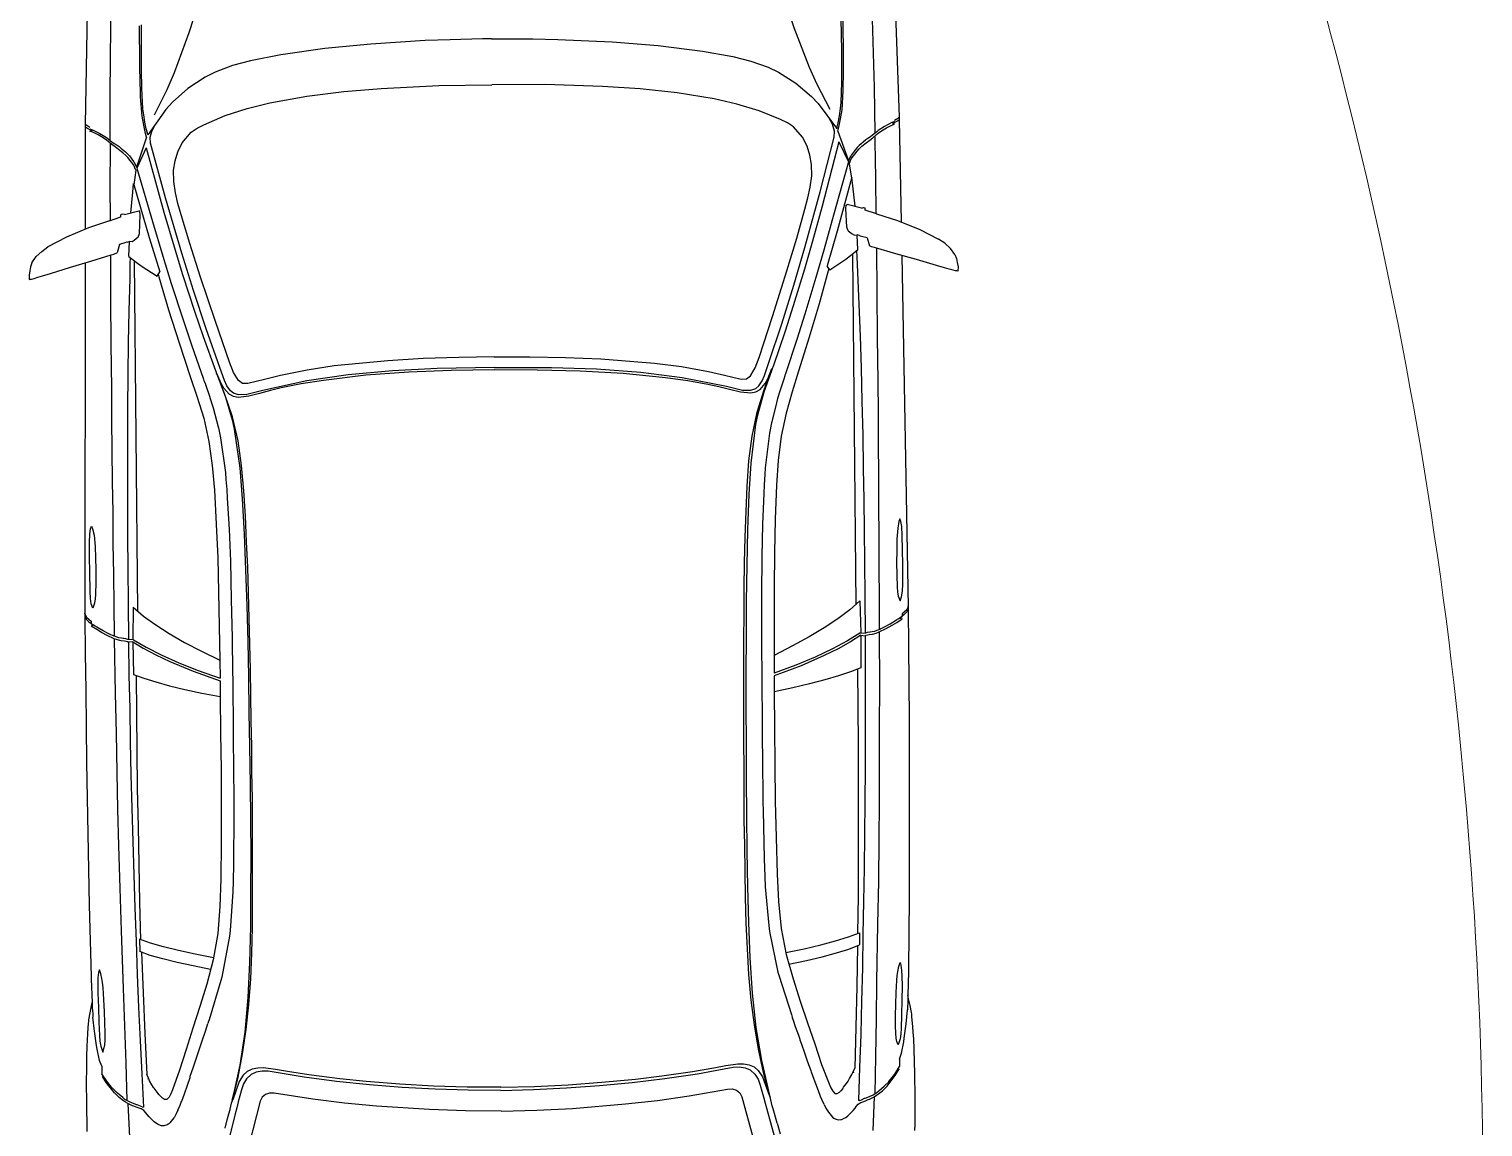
# Model space of a CAD drawing. Header units: inches. Extents: x 13 to 261, y -112 to -47.
# Drawn here: x 32.113 to 35.351, y -87.942 to -85.498 of the extents above; entities that cross this region are included whole.
import ezdxf

# ---------------------------------------------------------------- set-up
doc = ezdxf.new("R2010")
doc.units = ezdxf.units.IN
doc.header["$MEASUREMENT"] = 0
doc.layers.add('BANQUETA', color=2, linetype='Continuous', lineweight=18)

msp = doc.modelspace()

# ---------------------------------------------------------------- linework, layer by layer
at = {"linetype": 'Continuous'}
for p, q in [((34.0418, -85.443), (34.0506, -85.694)), ((32.2419, -85.4591), (32.2376, -85.7102)), ((32.4195, -85.633), (32.3915, -85.6893)), ((33.8674, -85.6201), (33.8964, -85.6758)), ((32.2376, -85.7102), (32.2377, -85.7157)), ((32.2392, -85.7112), (32.2376, -85.7102)), ((32.2482, -85.7166), (32.2392, -85.7112)), ((34.0401, -85.7006), (34.0491, -85.695)), ((34.0491, -85.695), (34.0506, -85.694)), ((34.0506, -85.694), (34.0506, -85.6995)), ((34.0506, -85.6975), (34.0506, -85.698)), ((34.0506, -85.6995), (34.0547, -85.9269)), ((32.2377, -85.7137), (32.2377, -85.7142)), ((32.2377, -85.7157), (32.2377, -85.9432)), ((32.3744, -85.7385), (32.352, -85.8052)), ((32.3763, -85.7309), (32.3774, -85.7334)), ((32.3778, -85.7324), (32.3774, -85.7334)), ((33.9108, -85.7187), (33.9113, -85.7197)), ((33.9123, -85.7172), (33.9113, -85.7197)), ((33.9143, -85.7247), (33.9379, -85.791)), ((33.9395, -85.7975), (33.9443, -85.8299)), ((32.3506, -85.8117), (32.3463, -85.8442)), ((32.3254, -85.9109), (32.3569, -85.9021)), ((33.9664, -85.8962), (33.9348, -85.888)), ((33.9749, -85.8966), (33.9744, -85.8957)), ((33.9749, -85.9011), (33.9749, -85.8966)), ((34, -85.9094), (33.9749, -85.9011)), ((32.2921, -85.9247), (32.317, -85.916)), ((32.3169, -85.9115), (32.3174, -85.9105)), ((32.317, -85.916), (32.3169, -85.9115)), ((32.331, -85.9719), (32.336, -85.9703)), ((32.3348, -86.0038), (32.336, -85.9703)), ((32.3554, -85.9611), (32.3583, -85.9526)), ((33.9373, -85.947), (33.9343, -85.9385)), ((33.9619, -85.9573), (33.9569, -85.9558)), ((33.9587, -85.9893), (33.9569, -85.9558)), ((33.979, -85.9626), (33.9841, -85.9806)), ((32.3047, -85.9976), (32.3092, -85.9956)), ((32.314, -85.9775), (32.3092, -85.9956)), ((33.9468, -85.9989), (33.9538, -86.7794)), ((33.9886, -85.9825), (33.9841, -85.9806)), ((34.0563, -86.0019), (34.0708, -86.7843)), ((32.2374, -86.0182), (32.2369, -86.8007)), ((32.3469, -86.0132), (32.3538, -86.7937)), ((32.5291, -86.2616), (32.5296, -86.2631)), ((33.769, -86.2505), (33.7685, -86.252)), ((32.5022, -86.2798), (32.5028, -86.2813)), ((33.7962, -86.2683), (33.7957, -86.2698)), ((32.2369, -86.8007), (32.2369, -86.8032)), ((32.2369, -86.8032), (32.2369, -86.8037)), ((34.052, -86.809), (34.0571, -86.8109)), ((34.057, -86.7994), (34.057, -86.8054)), ((34.0708, -86.7843), (34.0708, -86.7868)), ((34.0708, -86.7868), (34.0709, -86.7873)), ((32.251, -86.8156), (32.2511, -86.8216)), ((32.2561, -86.8251), (32.2511, -86.8271)), ((32.3439, -86.8618), (32.334, -86.8629)), ((32.3439, -86.8618), (32.3451, -86.9343)), ((33.9649, -86.8473), (33.965, -86.9198)), ((33.9649, -86.8473), (33.9749, -86.8482)), ((32.5373, -86.903), (32.5382, -86.9425)), ((33.7723, -86.892), (33.7721, -86.9315)), ((33.7722, -86.9375), (33.7725, -86.973)), ((32.5382, -86.9485), (32.5385, -86.984)), ((32.2511, -87.6071), (32.2512, -87.6131)), ((32.2512, -87.6131), (32.2512, -87.6136)), ((32.2512, -87.6131), (32.2531, -87.6651)), ((34.0711, -87.5969), (34.0701, -87.6489)), ((34.071, -87.5909), (34.0711, -87.5969)), ((34.0711, -87.5969), (34.0711, -87.5974)), ((32.5115, -87.7093), (32.5111, -87.7113)), ((33.8125, -87.6977), (33.813, -87.6997)), ((32.2744, -87.8069), (32.275, -87.8234)), ((34.0514, -87.791), (34.051, -87.8075)), ((32.3781, -87.8325), (32.3772, -87.8355)), ((32.5802, -87.8407), (32.5661, -87.8818)), ((33.7462, -87.8303), (33.761, -87.8711)), ((33.9481, -87.8185), (33.9491, -87.8215)), ((32.402, -87.8698), (32.4065, -87.8748)), ((33.761, -87.8711), (33.762, -87.8716)), ((33.762, -87.8716), (33.7626, -87.8736)), ((33.7636, -87.8781), (33.7626, -87.8736)), ((33.7672, -87.8916), (33.7636, -87.8781)), ((33.9249, -87.8562), (33.9205, -87.8612)), ((32.3642, -87.8971), (32.3672, -87.8976)), ((32.5603, -87.9024), (32.5636, -87.8889)), ((32.5603, -87.9034), (32.5603, -87.9024)), ((32.5636, -87.8889), (32.5646, -87.8843)), ((32.5651, -87.8823), (32.5646, -87.8843)), ((32.5661, -87.8818), (32.5651, -87.8823)), ((33.7672, -87.8926), (33.7672, -87.8916)), ((33.9478, -87.9055), (33.9523, -87.8999)), ((33.9631, -87.8828), (33.9602, -87.8834)), ((32.3799, -87.9195), (32.3754, -87.914)), ((33.7786, -87.9335), (33.7853, -87.9574))]:
    msp.add_line(p, q, dxfattribs=at)
for points in [[(32.7884, -84.2951), (32.7806, -84.3063), (32.7733, -84.3253), (32.7655, -84.3494), (32.7461, -84.4191), (32.7297, -84.4852), (32.7128, -84.5519), (32.6954, -84.619), (32.678, -84.6867), (32.6606, -84.7544), (32.6432, -84.824), (32.6259, -84.8942), (32.6085, -84.9638), (32.5916, -85.034), (32.5747, -85.1046), (32.5588, -85.1718), (32.5424, -85.2389), (32.526, -85.3061), (32.5086, -85.3732), (32.4897, -85.4399), (32.4688, -85.5061), (32.4361, -85.5954), (32.4195, -85.633)], [(33.4746, -84.289), (33.4826, -84.3), (33.4902, -84.3189), (33.4985, -84.3428), (33.5191, -84.4122), (33.5367, -84.478), (33.5548, -84.5444), (33.5734, -84.6112), (33.592, -84.6785), (33.6106, -84.7459), (33.6292, -84.8152), (33.6478, -84.885), (33.6664, -84.9544), (33.6846, -85.0242), (33.7027, -85.0945), (33.7198, -85.1614), (33.7374, -85.2282), (33.755, -85.2951), (33.7736, -85.3619), (33.7937, -85.4282), (33.8158, -85.4941), (33.8501, -85.5828), (33.8674, -85.6201)], [(33.9019, -84.4457), (33.907, -84.4597), (33.9117, -84.4747), (33.9184, -84.5031), (33.9184, -84.5031), (33.9189, -84.5056), (33.9205, -84.5136), (33.9237, -84.53), (33.931, -84.5715), (33.9374, -84.6149), (33.9482, -84.6993), (33.9575, -84.7908), (33.9631, -84.8597), (33.9682, -84.9292), (33.9735, -85.0151), (33.9778, -85.1016), (33.9815, -85.1881), (33.9842, -85.2605), (33.9863, -85.3325), (33.9885, -85.4045), (33.9906, -85.476), (33.9923, -85.5515), (33.9945, -85.627), (33.9964, -85.7294)], [(32.364, -84.4595), (32.3591, -84.4735), (32.3547, -84.4886), (32.3485, -84.5171), (32.3485, -84.5171), (32.348, -84.5196), (32.3466, -84.5277), (32.3437, -84.5442), (32.3371, -84.5857), (32.3315, -84.6293), (32.3222, -84.7139), (32.3146, -84.8055), (32.3102, -84.8745), (32.3063, -84.944), (32.3026, -85.0301), (32.2998, -85.1166), (32.2976, -85.2031), (32.2963, -85.2756), (32.2954, -85.3476), (32.2945, -85.4197), (32.2937, -85.4912), (32.2934, -85.5667), (32.2925, -85.6422), (32.2925, -85.7447)], [(33.9123, -85.7172), (33.9123, -85.7157), (33.9147, -85.7062), (33.9175, -85.6912), (33.9199, -85.6746), (33.9213, -85.6611), (33.9229, -85.6156), (33.923, -85.5736), (33.9229, -85.5616), (33.9227, -85.5456), (33.9216, -85.4746)], [(33.9143, -85.7247), (33.9163, -85.7162), (33.9201, -85.6976), (33.9234, -85.6776), (33.926, -85.6346), (33.9266, -85.5896), (33.9265, -85.5781), (33.9264, -85.5601), (33.9256, -85.4766)], [(32.3744, -85.7385), (32.3723, -85.73), (32.3682, -85.7115), (32.3645, -85.6915), (32.3611, -85.6486), (32.3597, -85.6036), (32.3596, -85.5921), (32.3594, -85.5741), (32.3587, -85.4906)], [(32.3763, -85.7309), (32.3763, -85.7294), (32.3737, -85.72), (32.3706, -85.705), (32.368, -85.6885), (32.3663, -85.675), (32.3639, -85.6295), (32.363, -85.5876), (32.3629, -85.5756), (32.3628, -85.5596), (32.3627, -85.4886)], [(33.1425, -85.5196), (33.1225, -85.5198), (33.0505, -85.5214), (32.995, -85.5234), (32.8736, -85.531), (32.7716, -85.5409), (32.6733, -85.5553), (32.6059, -85.5684), (32.566, -85.5792), (32.5271, -85.5936), (32.5047, -85.6048), (32.4664, -85.6301), (32.4322, -85.6604), (32.4173, -85.6766), (32.3778, -85.7324)], [(33.1425, -85.5196), (33.1625, -85.5194), (33.2345, -85.5198), (33.29, -85.5208), (33.4115, -85.5262), (33.5136, -85.5343), (33.6122, -85.5469), (33.6798, -85.5588), (33.7199, -85.5689), (33.7591, -85.5826), (33.7817, -85.5934), (33.8204, -85.618), (33.8551, -85.6477), (33.8703, -85.6636), (33.9108, -85.7187)], [(33.1488, -86.2275), (33.0698, -86.2288), (32.9903, -86.2315), (32.9114, -86.2362), (32.7925, -86.2477), (32.7321, -86.2568), (32.6727, -86.2688), (32.6727, -86.2688), (32.6367, -86.2776), (32.5998, -86.287), (32.5883, -86.2866), (32.5788, -86.2802), (32.5681, -86.2622), (32.5589, -86.2393), (32.5276, -86.1491), (32.4937, -86.0479), (32.4705, -85.9751), (32.4514, -85.9113), (32.4442, -85.8863), (32.4385, -85.8624), (32.4348, -85.8374), (32.4346, -85.8119), (32.4379, -85.7914), (32.4437, -85.7708), (32.4535, -85.7507), (32.4733, -85.7276), (32.4867, -85.7185), (32.5017, -85.7108), (32.5495, -85.6904), (32.5983, -85.6745), (32.6487, -85.662), (32.7311, -85.6473), (32.8135, -85.637), (32.8969, -85.6298), (33.0249, -85.6236), (33.1434, -85.6221)], [(33.1488, -86.2275), (33.2278, -86.2273), (33.3073, -86.2286), (33.3864, -86.2319), (33.5054, -86.2414), (33.566, -86.2493), (33.6256, -86.2603), (33.6256, -86.2603), (33.6617, -86.2685), (33.6988, -86.2771), (33.7103, -86.2765), (33.7197, -86.2699), (33.73, -86.2519), (33.7388, -86.2288), (33.7685, -86.138), (33.8006, -86.0362), (33.8225, -85.963), (33.8404, -85.8988), (33.8472, -85.8738), (33.8525, -85.8497), (33.8557, -85.8247), (33.8555, -85.7992), (33.8518, -85.7787), (33.8456, -85.7583), (33.8355, -85.7384), (33.8153, -85.7156), (33.8017, -85.7067), (33.7866, -85.6993), (33.7384, -85.6798), (33.6893, -85.6647), (33.6387, -85.6531), (33.5561, -85.6399), (33.4735, -85.6311), (33.3899, -85.6254), (33.2619, -85.6215), (33.1434, -85.6221)], [(32.383, -85.7519), (32.3824, -85.7384), (32.3868, -85.7233), (32.3939, -85.7098)], [(33.906, -85.7383), (33.9063, -85.7248), (33.9017, -85.7098), (33.8943, -85.6963)], [(33.94, -85.796), (33.9439, -85.7864), (33.9572, -85.7693), (33.9617, -85.7643), (33.9676, -85.7587), (33.9771, -85.7511), (33.985, -85.745), (33.992, -85.7395), (33.9999, -85.7324), (34.0039, -85.7294), (34.0113, -85.7243), (34.0223, -85.7177), (34.0312, -85.7131), (34.0382, -85.7101), (34.0402, -85.7091)], [(34.0402, -85.7036), (34.0367, -85.7051), (34.0342, -85.7061), (34.0182, -85.7143), (34.0038, -85.7239), (34.0009, -85.7264)], [(34.0372, -85.7076), (34.0357, -85.7081), (34.0382, -85.7086)], [(34.0367, -85.7081), (34.0367, -85.7076), (34.0471, -85.702), (34.0506, -85.6995)], [(34.0402, -85.7091), (34.0382, -85.7086), (34.0367, -85.7081)], [(32.2518, -85.7241), (32.2518, -85.7236), (32.2412, -85.7181), (32.2377, -85.7157)], [(32.2482, -85.7196), (32.2517, -85.7211), (32.2542, -85.722), (32.2703, -85.7299), (32.2849, -85.7393), (32.2879, -85.7417)], [(32.2483, -85.7251), (32.2503, -85.7246), (32.2518, -85.7241)], [(32.35, -85.8102), (32.346, -85.8007), (32.3323, -85.7838), (32.3278, -85.7789), (32.3217, -85.7734), (32.3121, -85.766), (32.3041, -85.7601), (32.297, -85.7546), (32.289, -85.7477), (32.285, -85.7448), (32.2774, -85.7398), (32.2664, -85.7334), (32.2573, -85.729), (32.2503, -85.7261), (32.2483, -85.7251)], [(32.2513, -85.7236), (32.2528, -85.724), (32.2503, -85.7246)], [(32.2879, -85.7417), (32.294, -85.7462), (32.3025, -85.7526), (32.3086, -85.7565), (32.3131, -85.7595)], [(33.149, -86.251), (33.2765, -86.2514), (33.3761, -86.2545), (33.4751, -86.2616), (33.5672, -86.2733), (33.6659, -86.2929), (33.7015, -86.3016), (33.72, -86.3019), (33.731, -86.2978), (33.7379, -86.2923), (33.7453, -86.2812), (33.7507, -86.2692), (33.7604, -86.2401), (33.7892, -86.1538), (33.8159, -86.0681), (33.8407, -85.9839), (33.8745, -85.86), (33.906, -85.7383)], [(34.0009, -85.7264), (33.9949, -85.731), (33.9865, -85.7375), (33.9805, -85.7416), (33.976, -85.7446)], [(33.9959, -85.736), (33.996, -85.738), (33.9961, -85.749), (33.9978, -85.8289), (33.9985, -85.9089)], [(32.293, -85.7512), (32.293, -85.7532), (32.2931, -85.7642), (32.2928, -85.8442), (32.2936, -85.9242)], [(32.3131, -85.7595), (32.3186, -85.764), (32.3196, -85.7649)], [(32.3196, -85.7649), (32.3237, -85.7679), (32.3277, -85.7714), (32.3322, -85.7758), (32.3363, -85.7803), (32.3454, -85.7922), (32.3459, -85.7932), (32.3489, -85.7982), (32.352, -85.8052)], [(32.3731, -85.7625), (32.3525, -85.8072), (32.3876, -85.9258), (32.4108, -86.0031), (32.4293, -86.064), (32.4555, -86.1447), (32.4745, -86.2006), (32.5012, -86.2768), (32.5022, -86.2798)], [(32.3731, -85.7625), (32.4124, -85.9051), (32.4356, -85.9829), (32.4546, -86.0443), (32.4814, -86.126), (32.5004, -86.1818), (32.5276, -86.2581), (32.5291, -86.2616)], [(33.149, -86.251), (33.0215, -86.2537), (32.9221, -86.2586), (32.8232, -86.2675), (32.7313, -86.2808), (32.633, -86.3022), (32.5975, -86.3115), (32.579, -86.3121), (32.568, -86.3082), (32.561, -86.3028), (32.5534, -86.2919), (32.5478, -86.2799), (32.5375, -86.251), (32.5072, -86.1653), (32.479, -86.08), (32.4527, -85.9963), (32.4166, -85.8731), (32.383, -85.7519)], [(33.9161, -85.7487), (33.8793, -85.892), (33.8575, -85.9702), (33.8396, -86.0319), (33.8143, -86.1141), (33.7963, -86.1703), (33.7705, -86.247), (33.769, -86.2505)], [(33.9161, -85.7487), (33.9375, -85.793), (33.9045, -85.9123), (33.8827, -85.99), (33.8653, -86.0511), (33.8405, -86.1324), (33.8225, -86.1885), (33.7972, -86.2653), (33.7962, -86.2683)], [(33.9696, -85.7502), (33.9656, -85.7532), (33.9616, -85.7568), (33.9572, -85.7613), (33.9532, -85.7658), (33.9443, -85.7779), (33.9438, -85.7789), (33.9409, -85.7839), (33.9379, -85.791)], [(33.976, -85.7446), (33.9706, -85.7492), (33.9696, -85.7502)], [(33.94, -85.796), (33.9395, -85.797), (33.9395, -85.7975)], [(32.35, -85.8102), (32.3505, -85.8112), (32.3506, -85.8117)], [(33.9453, -85.8274), (33.9123, -85.9477), (33.8905, -86.0249)], [(33.9523, -85.8923), (33.9474, -85.8464), (33.9453, -85.8274)], [(32.3394, -85.9068), (32.3435, -85.8607), (32.3453, -85.8417)], [(32.3453, -85.8417), (32.3804, -85.9614), (32.4036, -86.0382)], [(32.3583, -85.9526), (32.3604, -85.9116), (32.3594, -85.9036), (32.3569, -85.9021)], [(33.9343, -85.9385), (33.9314, -85.8975), (33.9323, -85.8895), (33.9348, -85.888)], [(33.9664, -85.8962), (33.9709, -85.8952), (33.9744, -85.8957)], [(32.2921, -85.9247), (32.2452, -85.9401), (32.1959, -85.9611), (32.1546, -85.9829)], [(32.3254, -85.9109), (32.3209, -85.9099), (32.3174, -85.9105)], [(34, -85.9094), (34.0471, -85.924), (34.0968, -85.9441), (34.1385, -85.9652)], [(32.3554, -85.9611), (32.347, -85.9682), (32.342, -85.9713), (32.3365, -85.9703), (32.336, -85.9703)], [(33.9373, -85.947), (33.9459, -85.9539), (33.9509, -85.9569), (33.9564, -85.9558), (33.9569, -85.9558)], [(33.9619, -85.9573), (33.9634, -85.9578), (33.9669, -85.9587), (33.979, -85.9621)], [(34.1748, -85.9999), (34.1652, -85.9859), (34.1526, -85.9746), (34.1385, -85.9652)], [(32.1132, -86.0548), (32.1127, -86.0553), (32.1152, -86.0548), (32.1182, -86.0543), (32.1237, -86.0527), (32.1322, -86.0501), (32.1427, -86.047), (32.1601, -86.0419), (32.205, -86.028), (32.2504, -86.0141), (32.2957, -86.0002), (32.3017, -85.9986), (32.3047, -85.9976)], [(32.1189, -86.0183), (32.1283, -86.0042), (32.1407, -85.9926), (32.1546, -85.9829)], [(32.2937, -86.0012), (32.2941, -86.0997), (32.295, -86.1987), (32.2959, -86.2977), (32.2965, -86.3667), (32.2971, -86.4357), (32.2978, -86.5047), (32.2989, -86.5737), (32.2995, -86.6427), (32.3006, -86.7117), (32.3017, -86.7806), (32.3023, -86.8496)], [(32.331, -85.9719), (32.3295, -85.9724), (32.326, -85.9734), (32.314, -85.977)], [(33.9587, -85.9893), (33.9493, -85.9969), (33.9423, -86.0024), (33.9314, -86.0105), (33.8961, -86.0344), (33.8905, -86.0249)], [(33.9557, -85.9918), (33.9563, -86.0048), (33.9577, -86.0388), (33.9608, -86.1108), (33.9634, -86.1813), (33.9656, -86.2517), (33.9677, -86.3267), (33.9694, -86.4012), (33.9706, -86.4757), (33.9717, -86.5447), (33.9728, -86.6137), (33.9734, -86.6827), (33.9741, -86.7627), (33.9748, -86.8422)], [(34.1811, -86.0363), (34.1816, -86.0368), (34.1791, -86.0363), (34.1761, -86.0359), (34.1706, -86.0344), (34.1621, -86.032), (34.1516, -86.0291), (34.134, -86.0242), (34.0889, -86.0111), (34.0433, -85.998), (33.9977, -85.9849), (33.9917, -85.9835), (33.9886, -85.9825)], [(33.9997, -85.9859), (34.0011, -86.0844), (34.0019, -86.1834), (34.0028, -86.2824), (34.0034, -86.3514), (34.0041, -86.4204), (34.0047, -86.4894), (34.0048, -86.5584), (34.0054, -86.6274), (34.0055, -86.6964), (34.0057, -86.7654), (34.0063, -86.8344)], [(34.1748, -85.9999), (34.1779, -86.0083), (34.18, -86.0173), (34.1816, -86.0268), (34.1811, -86.0363)], [(32.1189, -86.0183), (32.116, -86.0268), (32.114, -86.0358), (32.1126, -86.0453), (32.1132, -86.0548)], [(32.3378, -86.0063), (32.3374, -86.0193), (32.3367, -86.0533), (32.3349, -86.1253), (32.3335, -86.1958), (32.3326, -86.2664), (32.3318, -86.3414), (32.3315, -86.4159), (32.3316, -86.4904), (32.3317, -86.5594), (32.3319, -86.6284), (32.3325, -86.6974), (32.3332, -86.7774), (32.3339, -86.8569)], [(32.3348, -86.0038), (32.3443, -86.0112), (32.3514, -86.0167), (32.3625, -86.0246), (32.3982, -86.0478), (32.4036, -86.0382)], [(33.8941, -86.0304), (33.8926, -86.0359), (33.8723, -86.1096), (33.8499, -86.1838), (33.8266, -86.259), (33.812, -86.3051), (33.7985, -86.3527), (33.7879, -86.4043), (33.7814, -86.4579), (33.7774, -86.5134), (33.7746, -86.5885), (33.7727, -86.664), (33.7724, -86.74), (33.7721, -86.816), (33.7723, -86.892)], [(32.4001, -86.0437), (32.4017, -86.0492), (32.4233, -86.1225), (32.447, -86.1963), (32.4717, -86.2711), (32.4871, -86.317), (32.5015, -86.3643), (32.513, -86.4157), (32.5204, -86.4692), (32.5254, -86.5246), (32.5296, -86.5996), (32.5328, -86.6751), (32.5345, -86.7511), (32.5361, -86.8271), (32.5373, -86.903)], [(33.1491, -86.256), (33.1486, -86.2561), (33.0536, -86.2579), (33.0531, -86.2579), (32.9581, -86.2618), (32.8627, -86.2686), (32.7683, -86.28), (32.7188, -86.2879), (32.6744, -86.2968), (32.65, -86.3025), (32.626, -86.3087), (32.6021, -86.3149), (32.5786, -86.3177), (32.5676, -86.3158), (32.558, -86.3103), (32.5464, -86.2974), (32.5408, -86.287), (32.5311, -86.2646)], [(33.1491, -86.256), (33.1496, -86.256), (33.2446, -86.2562), (33.2451, -86.2562), (33.3401, -86.2583), (33.4356, -86.2635), (33.5302, -86.2731), (33.5798, -86.2802), (33.6244, -86.2883), (33.6489, -86.2936), (33.673, -86.2994), (33.697, -86.3051), (33.7205, -86.3074), (33.7315, -86.3053), (33.741, -86.2998), (33.7524, -86.2867), (33.7578, -86.2761), (33.7671, -86.2535)], [(33.7045, -87.0851), (33.7045, -87.0281), (33.7045, -86.9711), (33.7045, -86.9141), (33.7045, -86.8571), (33.705, -86.8001), (33.7054, -86.7431), (33.7064, -86.6861), (33.7079, -86.6291), (33.7094, -86.572), (33.7119, -86.5155), (33.7159, -86.459), (33.7229, -86.4039), (33.7339, -86.3503), (33.75, -86.3007), (33.7671, -86.2535)], [(33.7685, -86.252), (33.7661, -86.2585), (33.749, -86.3062), (33.735, -86.3573), (33.7307, -86.3783), (33.7199, -86.4644), (33.7156, -86.5335), (33.7128, -86.6125), (33.711, -86.692), (33.7097, -86.7716), (33.7094, -86.8511), (33.7091, -86.9301), (33.7093, -87.0096), (33.7095, -87.0851)], [(32.5028, -86.2813), (32.5053, -86.2883), (32.5053, -86.2888), (32.5135, -86.3127), (32.5197, -86.3317), (32.5223, -86.3412), (32.5337, -86.3831), (32.5342, -86.3856), (32.5389, -86.408), (32.5501, -86.4849), (32.5512, -86.5004), (32.5529, -86.5229), (32.5541, -86.5424), (32.5582, -86.6108), (32.5609, -86.6823), (32.5631, -86.7678), (32.5649, -86.8528), (32.565, -86.8683), (32.5663, -86.9613), (32.5671, -87.0493), (32.5675, -87.0953)], [(32.5296, -86.2631), (32.5322, -86.2696), (32.5501, -86.3169), (32.565, -86.3678), (32.5697, -86.3887), (32.582, -86.4746), (32.5876, -86.5436), (32.5918, -86.6225), (32.595, -86.702), (32.5977, -86.7815), (32.5995, -86.861), (32.6012, -86.94), (32.6024, -87.0195), (32.6035, -87.095)], [(32.6085, -87.0949), (32.6075, -87.0379), (32.6065, -86.9809), (32.6055, -86.9239), (32.6045, -86.8669), (32.603, -86.81), (32.6015, -86.753), (32.5995, -86.696), (32.597, -86.639), (32.5945, -86.582), (32.5909, -86.5256), (32.5859, -86.4691), (32.578, -86.4142), (32.566, -86.3608), (32.549, -86.3114), (32.5311, -86.2646)], [(33.7957, -86.2698), (33.7933, -86.2768), (33.7933, -86.2773), (33.7855, -86.3014), (33.7797, -86.3204), (33.7772, -86.3299), (33.7666, -86.372), (33.7661, -86.3745), (33.7618, -86.3971), (33.752, -86.4742), (33.7512, -86.4897), (33.7499, -86.5122), (33.7491, -86.5317), (33.7462, -86.6002), (33.7448, -86.6717), (33.7441, -86.7572), (33.7438, -86.8423), (33.744, -86.8578), (33.7443, -86.9508), (33.7451, -87.0387), (33.7455, -87.0847)], [(32.2548, -86.7869), (32.2512, -86.7776), (32.2491, -86.7651), (32.2484, -86.7501), (32.2476, -86.7061), (32.2473, -86.6736), (32.2475, -86.6416), (32.2483, -86.6216), (32.2497, -86.6101), (32.2519, -86.6044)], [(32.2519, -86.6044), (32.2542, -86.6101), (32.2573, -86.6245), (32.2595, -86.6495), (32.2603, -86.675), (32.261, -86.701), (32.2613, -86.729), (32.2605, -86.7565), (32.2601, -86.7665), (32.2587, -86.776), (32.2548, -86.7869)], [(34.0523, -86.5882), (34.0501, -86.594), (34.0473, -86.6085), (34.0455, -86.6335), (34.0452, -86.659), (34.0449, -86.6851), (34.0452, -86.713), (34.0464, -86.7405), (34.047, -86.7505), (34.0486, -86.76), (34.0527, -86.7708)], [(34.0527, -86.7708), (34.0561, -86.7615), (34.058, -86.7489), (34.0584, -86.7339), (34.0585, -86.6899), (34.0582, -86.6574), (34.0574, -86.6254), (34.0562, -86.6054), (34.0546, -86.594), (34.0523, -86.5882)], [(33.9632, -86.7703), (33.9404, -86.7905), (33.9136, -86.8107), (33.8837, -86.8305), (33.8499, -86.8508), (33.8126, -86.8711), (33.7723, -86.892)], [(33.9632, -86.7703), (33.9648, -86.8418), (33.9633, -86.8428), (33.9748, -86.8422)], [(32.2369, -86.8007), (32.2405, -86.8067), (32.251, -86.8156)], [(32.2369, -86.8032), (32.2369, -86.8062), (32.2377, -86.8877), (32.2389, -86.9692), (32.2396, -87.0512), (32.2408, -87.1307), (32.2421, -87.2102), (32.2438, -87.2892), (32.245, -87.3687), (32.2467, -87.4482), (32.2489, -87.5277), (32.2511, -87.6071)], [(32.2369, -86.8032), (32.2369, -86.8047), (32.2369, -86.8057), (32.237, -86.8067)], [(32.237, -86.8067), (32.24, -86.8112), (32.246, -86.8171), (32.2561, -86.8251)], [(32.3443, -86.7848), (32.3439, -86.8563), (32.3454, -86.8573), (32.3339, -86.8569)], [(32.3443, -86.7848), (32.3674, -86.8046), (32.3946, -86.8243), (32.4248, -86.8436), (32.459, -86.8632), (32.4966, -86.8829), (32.5373, -86.903)], [(33.9743, -86.8422), (33.9763, -86.8417), (33.9803, -86.8406), (33.9853, -86.8396), (33.9863, -86.8396), (33.9903, -86.839), (33.9958, -86.838), (34.0058, -86.8344), (34.0063, -86.8344), (34.0078, -86.8334), (34.0098, -86.8324), (34.0137, -86.8308), (34.0197, -86.8278), (34.0307, -86.8217), (34.0446, -86.8131), (34.0456, -86.8126), (34.0471, -86.8115), (34.0481, -86.811), (34.057, -86.8054)], [(33.9749, -86.8482), (33.9764, -86.8477), (33.9764, -86.8472), (33.9834, -86.8456), (33.9914, -86.8445), (33.9993, -86.8425), (34.0063, -86.8399), (34.0218, -86.8323), (34.0347, -86.8251), (34.0451, -86.8186), (34.0571, -86.8109)], [(34.0709, -86.7903), (34.0679, -86.7948), (34.062, -86.8009), (34.052, -86.809)], [(34.0708, -86.7843), (34.0674, -86.7904), (34.057, -86.7994)], [(34.0708, -86.7868), (34.0709, -86.7898), (34.0716, -86.8713), (34.0718, -86.9528), (34.0726, -87.0348), (34.0728, -87.1143), (34.073, -87.1938), (34.0727, -87.2728), (34.0729, -87.3523), (34.0726, -87.4318), (34.0718, -87.5113), (34.071, -87.5909)], [(34.0708, -86.7868), (34.0709, -86.7883), (34.0709, -86.7893), (34.0709, -86.7903)], [(32.3344, -86.8569), (32.3324, -86.8564), (32.3284, -86.8554), (32.3234, -86.8545), (32.3224, -86.8545), (32.3184, -86.854), (32.3129, -86.8531), (32.3028, -86.8496), (32.3023, -86.8496), (32.3008, -86.8487), (32.2988, -86.8477), (32.2948, -86.8462), (32.2888, -86.8433), (32.2777, -86.8374), (32.2637, -86.829), (32.2626, -86.8285), (32.2611, -86.8275), (32.2601, -86.827), (32.2511, -86.8216)], [(32.334, -86.8629), (32.3325, -86.8624), (32.3324, -86.8619), (32.3254, -86.8604), (32.3174, -86.8595), (32.3094, -86.8576), (32.3024, -86.8551), (32.2868, -86.8478), (32.2738, -86.8409), (32.2632, -86.8345), (32.2511, -86.8271)], [(33.9633, -86.8428), (33.9355, -86.86), (33.9022, -86.8778), (33.8638, -86.8962), (33.8205, -86.9141), (33.7721, -86.9315)], [(34.0063, -86.8399), (34.0064, -86.9619), (34.0062, -87.0499), (34.006, -87.1379), (34.0057, -87.2194), (34.0049, -87.3009), (34.0043, -87.3954), (34.0026, -87.4905), (34.0003, -87.6185), (33.999, -87.7015), (33.9978, -87.785), (33.9965, -87.868)], [(32.3024, -86.8551), (32.3045, -86.9771), (32.3063, -87.0651), (32.3081, -87.1531), (32.3098, -87.2346), (32.312, -87.3161), (32.3144, -87.4106), (32.3177, -87.5055), (32.3224, -87.6335), (32.3251, -87.7165), (32.3278, -87.8), (32.3306, -87.8829)], [(32.334, -86.8629), (32.3351, -86.9369), (32.3368, -87.0103), (32.3379, -87.0843), (32.3396, -87.1583), (32.3418, -87.2323), (32.3434, -87.3063), (32.3456, -87.3803), (32.3482, -87.4543), (32.3509, -87.5282), (32.3536, -87.6022), (32.3567, -87.6762), (32.3599, -87.7502), (32.3636, -87.8236), (32.3672, -87.8976)], [(32.3439, -86.8618), (32.3671, -86.8761), (32.3947, -86.8908), (32.4258, -86.9055), (32.478, -86.9271), (32.5382, -86.9485)], [(32.3454, -86.8573), (32.3736, -86.874), (32.4072, -86.8912), (32.4459, -86.9089), (32.4895, -86.926), (32.5382, -86.9425)], [(33.9649, -86.8473), (33.942, -86.862), (33.9146, -86.8772), (33.8838, -86.8925), (33.832, -86.915), (33.7722, -86.9375)], [(33.9749, -86.8482), (33.9751, -86.9222), (33.9747, -86.9957), (33.9749, -87.0697), (33.9745, -87.1437), (33.9737, -87.2177), (33.9734, -87.2917), (33.9725, -87.3657), (33.9712, -87.4397), (33.9698, -87.5138), (33.9685, -87.5878), (33.9667, -87.6618), (33.9648, -87.7358), (33.9625, -87.8093), (33.9602, -87.8834)], [(32.3451, -86.9343), (32.3682, -86.9426), (32.3948, -86.9513), (32.4253, -86.9596), (32.4599, -86.9677), (32.4975, -86.9759), (32.5385, -86.984)], [(32.3619, -87.5256), (32.3596, -87.4417), (32.3579, -87.3572), (32.3561, -87.2732), (32.3544, -87.1892), (32.3531, -87.1052), (32.3524, -87.0212), (32.3516, -86.9372)], [(33.965, -86.9198), (33.9421, -86.9285), (33.9157, -86.9377), (33.8853, -86.9465), (33.8508, -86.9553), (33.8134, -86.9641), (33.7725, -86.973)], [(33.9588, -87.5114), (33.9596, -87.4273), (33.9598, -87.3428), (33.9601, -87.2588), (33.9603, -87.1748), (33.9601, -87.0908), (33.9593, -87.0068), (33.9586, -86.9228)], [(33.7725, -86.973), (33.7732, -87.054), (33.7735, -87.1355), (33.7747, -87.2165), (33.7764, -87.2975), (33.7786, -87.379)], [(32.5385, -86.984), (32.5393, -87.065), (32.5405, -87.1465), (32.5407, -87.2275), (32.5405, -87.3085), (32.5397, -87.39)], [(32.5675, -87.0953), (32.5678, -87.1258), (32.5678, -87.1263), (32.5688, -87.2303), (32.5684, -87.2478), (32.5679, -87.3558), (32.5672, -87.3953), (32.5664, -87.4183), (32.5602, -87.5044), (32.5588, -87.5174), (32.5416, -87.6085), (32.5397, -87.6156), (32.5135, -87.7033), (32.5115, -87.7088), (32.5115, -87.7093)], [(32.6035, -87.095), (32.6048, -87.1785), (32.6055, -87.258), (32.6062, -87.3374), (32.6059, -87.417), (32.6056, -87.4965), (32.6038, -87.5755), (32.6, -87.654), (32.5932, -87.7306), (32.5819, -87.8047), (32.5651, -87.8823), (32.5781, -87.8312), (32.5882, -87.7791), (32.5962, -87.7251), (32.6022, -87.6695), (32.6067, -87.6125), (32.6087, -87.5554), (32.6101, -87.4979), (32.6106, -87.4404), (32.6106, -87.3829), (32.6106, -87.3254), (32.6106, -87.2679), (32.6101, -87.2104), (32.6091, -87.1524), (32.6085, -87.0949)], [(33.7095, -87.0851), (33.7097, -87.1686), (33.7105, -87.2481), (33.7112, -87.3276), (33.7129, -87.4071), (33.7146, -87.4865), (33.7178, -87.5655), (33.723, -87.644), (33.7312, -87.7204), (33.7438, -87.7943), (33.762, -87.8716), (33.7481, -87.8208), (33.7371, -87.7688), (33.7281, -87.7149), (33.7211, -87.6595), (33.7156, -87.6025), (33.7126, -87.5456), (33.7101, -87.4881), (33.7086, -87.4306), (33.7076, -87.3731), (33.7066, -87.3156), (33.7055, -87.2581), (33.705, -87.2006), (33.705, -87.1426), (33.7045, -87.0851)], [(33.7455, -87.0847), (33.7458, -87.1152), (33.7458, -87.1157), (33.7467, -87.2197), (33.7474, -87.2372), (33.7498, -87.3452), (33.7512, -87.3847), (33.7524, -87.4077), (33.7602, -87.4936), (33.7618, -87.5066), (33.7806, -87.5975), (33.7826, -87.6044), (33.8104, -87.6917), (33.8125, -87.6972), (33.8125, -87.6977)], [(32.5397, -87.39), (32.5377, -87.4511), (32.5328, -87.5116), (32.5223, -87.5697), (32.5083, -87.6238), (32.4932, -87.674), (32.4776, -87.7221), (32.4626, -87.7692), (32.448, -87.8159), (32.4324, -87.859), (32.4285, -87.8681), (32.4245, -87.8756), (32.4196, -87.8806), (32.4146, -87.8812), (32.4095, -87.8782), (32.4065, -87.8748)], [(33.7786, -87.379), (33.7817, -87.4399), (33.7877, -87.5004), (33.7992, -87.5583), (33.8142, -87.6122), (33.8302, -87.662), (33.8466, -87.7099), (33.8625, -87.7567), (33.8779, -87.8031), (33.8943, -87.8459), (33.8984, -87.8549), (33.9025, -87.8624), (33.9075, -87.8673), (33.9125, -87.8678), (33.9175, -87.8647), (33.9205, -87.8612)], [(32.5232, -87.5652), (32.4822, -87.5576), (32.4451, -87.5494), (32.412, -87.5412), (32.383, -87.533), (32.3584, -87.5242), (32.3591, -87.5512)], [(33.7982, -87.5538), (33.8391, -87.5454), (33.876, -87.5366), (33.909, -87.5278), (33.9379, -87.519), (33.9623, -87.5098), (33.9621, -87.5368)], [(32.517, -87.5913), (32.4779, -87.5836), (32.4423, -87.5759), (32.4108, -87.5677), (32.3827, -87.56), (32.3591, -87.5512)], [(32.3631, -87.5526), (32.3664, -87.6436), (32.3703, -87.7341), (32.3746, -87.825)], [(33.8049, -87.5797), (33.8439, -87.5714), (33.8793, -87.5631), (33.9107, -87.5543), (33.9386, -87.546), (33.9621, -87.5368)], [(33.9581, -87.5384), (33.9564, -87.6294), (33.9542, -87.7199), (33.9515, -87.8109)], [(34.0483, -87.7593), (34.0455, -87.7516), (34.0439, -87.7441), (34.0428, -87.7331), (34.0422, -87.7176), (34.0425, -87.6936), (34.0432, -87.6696), (34.044, -87.6426), (34.0453, -87.6156), (34.0462, -87.6046), (34.0476, -87.5956), (34.0495, -87.585), (34.0526, -87.5761)], [(34.0526, -87.5761), (34.0545, -87.582), (34.0561, -87.594), (34.0567, -87.6065), (34.0569, -87.6275), (34.0562, -87.66), (34.0559, -87.6925), (34.0547, -87.7225), (34.0543, -87.735), (34.0524, -87.746), (34.0483, -87.7593)], [(32.2693, -87.592), (32.2675, -87.598), (32.2661, -87.61), (32.2657, -87.6225), (32.2659, -87.6435), (32.2672, -87.676), (32.268, -87.7085), (32.2698, -87.7385), (32.2704, -87.751), (32.2725, -87.7619), (32.2768, -87.7751)], [(32.2768, -87.7751), (32.2795, -87.7674), (32.281, -87.7599), (32.2819, -87.7489), (32.2822, -87.7334), (32.2815, -87.7094), (32.2803, -87.6854), (32.2791, -87.6584), (32.2773, -87.6314), (32.2762, -87.6204), (32.2747, -87.6114), (32.2726, -87.6009), (32.2693, -87.592)], [(34.0003, -87.6185), (33.999, -87.7015), (33.9978, -87.785), (33.9965, -87.868)], [(32.3224, -87.6335), (32.3251, -87.7165), (32.3278, -87.8), (32.3306, -87.8829)], [(34.0701, -87.6489), (34.0701, -87.6514), (34.0701, -87.6544), (34.0701, -87.6579), (34.0702, -87.6609), (34.0697, -87.6664), (34.0693, -87.6739), (34.0688, -87.6814)], [(34.0784, -87.6898), (34.0784, -87.6903), (34.0779, -87.6873), (34.0748, -87.6718), (34.0716, -87.6564), (34.0701, -87.6489)], [(32.2455, -87.7062), (32.2455, -87.7067), (32.246, -87.7037), (32.2488, -87.6882), (32.2517, -87.6726), (32.2531, -87.6651)], [(32.2531, -87.6651), (32.2532, -87.6676), (32.2532, -87.6706), (32.2532, -87.6741), (32.2532, -87.6771), (32.2538, -87.6826), (32.2544, -87.6901), (32.2549, -87.6976)], [(34.0514, -87.791), (34.0557, -87.778), (34.061, -87.7525), (34.0619, -87.7444), (34.0661, -87.7124), (34.0688, -87.6814)], [(32.2422, -87.9522), (32.242, -87.9277), (32.2413, -87.9092), (32.2412, -87.8947), (32.2411, -87.8807), (32.241, -87.8722), (32.2409, -87.8602), (32.2408, -87.8482), (32.2407, -87.8382), (32.241, -87.8147), (32.2412, -87.7842), (32.242, -87.7632), (32.2429, -87.7477), (32.2433, -87.7347), (32.2446, -87.7207), (32.2451, -87.7127), (32.2455, -87.7067)], [(32.2744, -87.8069), (32.2698, -87.794), (32.2641, -87.7685), (32.263, -87.7605), (32.2582, -87.7286), (32.2549, -87.6976)], [(32.495, -87.7595), (32.4979, -87.7504), (32.5047, -87.7309), (32.5091, -87.7168), (32.5111, -87.7113)], [(33.8299, -87.7475), (33.8269, -87.7385), (33.8197, -87.7191), (33.8151, -87.7051), (33.813, -87.6997)], [(34.0857, -87.9497), (34.0861, -87.9357), (34.0859, -87.9112), (34.0862, -87.8927), (34.0861, -87.8782), (34.086, -87.8642), (34.0859, -87.8557), (34.0858, -87.8437), (34.0857, -87.8317), (34.0856, -87.8217), (34.0849, -87.7982), (34.0841, -87.7677), (34.0829, -87.7468), (34.0818, -87.7313), (34.0812, -87.7183), (34.0796, -87.7043), (34.079, -87.6963), (34.0784, -87.6903)], [(33.8832, -87.892), (33.8781, -87.8806), (33.8756, -87.8741), (33.8745, -87.8716), (33.8684, -87.8557), (33.8612, -87.8362), (33.8551, -87.8198), (33.8546, -87.8168), (33.8474, -87.7979), (33.8407, -87.7779), (33.834, -87.7585), (33.8304, -87.749), (33.8299, -87.7475)], [(32.4443, -87.9049), (32.4492, -87.8934), (32.4516, -87.8869), (32.4526, -87.8843), (32.4585, -87.8683), (32.4653, -87.8487), (32.4711, -87.8322), (32.4716, -87.8292), (32.4784, -87.8101), (32.4848, -87.7901), (32.4911, -87.7705), (32.4945, -87.761), (32.495, -87.7595)], [(33.1634, -87.8535), (33.0883, -87.8532), (33.0133, -87.8508), (32.9383, -87.8465), (32.8632, -87.8407), (32.8047, -87.8347), (32.7356, -87.8258), (32.688, -87.8187), (32.6615, -87.814), (32.6349, -87.8107), (32.6219, -87.8108), (32.6095, -87.8134), (32.5985, -87.8185), (32.5896, -87.8266), (32.5802, -87.8407)], [(33.1634, -87.8535), (33.2383, -87.8518), (33.3133, -87.8481), (33.3883, -87.8425), (33.4632, -87.8353), (33.5216, -87.8283), (33.5906, -87.8182), (33.638, -87.8102), (33.6644, -87.805), (33.6909, -87.8013), (33.7039, -87.8011), (33.7164, -87.8035), (33.7275, -87.8084), (33.7365, -87.8164), (33.7462, -87.8303)], [(33.1634, -87.8605), (33.2364, -87.8588), (33.3099, -87.8552), (33.3828, -87.85), (33.4558, -87.8429), (33.5287, -87.8342), (33.6011, -87.8236), (33.641, -87.8162), (33.6805, -87.8089), (33.6945, -87.8082), (33.7075, -87.8101), (33.719, -87.815), (33.7291, -87.8244), (33.7362, -87.8359), (33.7413, -87.8488), (33.745, -87.8623), (33.7486, -87.8752), (33.7522, -87.8887), (33.7558, -87.9022), (33.7718, -87.962)], [(33.8832, -87.892), (33.8873, -87.9), (33.8914, -87.907), (33.8929, -87.909), (33.902, -87.9199), (33.905, -87.9224), (33.9065, -87.9228), (33.908, -87.9238), (33.915, -87.9258), (33.9205, -87.9257), (33.9225, -87.9252), (33.928, -87.9226), (33.93, -87.9216), (33.9315, -87.9206), (33.9365, -87.9171), (33.9379, -87.9156), (33.9394, -87.914), (33.9478, -87.9055), (33.9523, -87.8999), (33.9548, -87.8964), (33.9592, -87.8914), (33.9617, -87.8898), (33.9652, -87.8873), (33.9717, -87.8853), (33.9742, -87.8842), (33.9816, -87.8812), (33.9841, -87.8801), (33.9921, -87.8766), (33.9946, -87.875), (34, -87.8715), (34.0045, -87.8685), (34.0135, -87.8614), (34.0239, -87.8508), (34.0417, -87.8276), (34.05, -87.8141)], [(33.9249, -87.8562), (33.9249, -87.8562), (33.9269, -87.8537), (33.9353, -87.8421), (33.9368, -87.8401), (33.9368, -87.8401), (33.9402, -87.834), (33.9451, -87.825), (33.9471, -87.821), (33.9515, -87.8109)], [(33.9736, -87.8782), (33.9746, -87.8782), (33.9841, -87.8741), (33.9925, -87.8706), (33.9965, -87.868), (34.001, -87.8655), (34.0055, -87.8615), (34.0174, -87.8513), (34.0273, -87.8413), (34.0278, -87.8408), (34.0406, -87.8241), (34.051, -87.8075)], [(34.0485, -87.8121), (34.05, -87.8136), (34.05, -87.8141)], [(32.3537, -87.8927), (32.3527, -87.8927), (32.3431, -87.8888), (32.3346, -87.8854), (32.3306, -87.8829), (32.3261, -87.8805), (32.3215, -87.8765), (32.3094, -87.8666), (32.2993, -87.8567), (32.2988, -87.8562), (32.2857, -87.8398), (32.275, -87.8234)], [(32.2776, -87.8279), (32.2761, -87.8294), (32.2761, -87.8299)], [(32.4443, -87.9049), (32.4404, -87.913), (32.4364, -87.92), (32.4349, -87.922), (32.426, -87.9331), (32.4231, -87.9356), (32.4216, -87.9361), (32.4201, -87.9371), (32.4131, -87.9392), (32.4076, -87.9392), (32.4056, -87.9388), (32.4001, -87.9363), (32.3981, -87.9353), (32.3965, -87.9343), (32.3915, -87.9309), (32.39, -87.9294), (32.3885, -87.9279), (32.3799, -87.9195), (32.3754, -87.914), (32.3728, -87.9106), (32.3683, -87.9056), (32.3658, -87.9041), (32.3623, -87.9017), (32.3557, -87.8997), (32.3532, -87.8987), (32.3457, -87.8958), (32.3432, -87.8948), (32.3352, -87.8914), (32.3326, -87.8899), (32.3271, -87.8865), (32.3226, -87.8835), (32.3135, -87.8766), (32.3029, -87.8662), (32.2847, -87.8433), (32.2761, -87.8299)], [(32.402, -87.8698), (32.402, -87.8698), (32.3999, -87.8673), (32.3913, -87.8559), (32.3898, -87.8539), (32.3898, -87.8539), (32.3863, -87.8479), (32.3812, -87.839), (32.3792, -87.835), (32.3746, -87.825)], [(33.1634, -87.8605), (33.0904, -87.8601), (33.0169, -87.8578), (32.9438, -87.8539), (32.8708, -87.8481), (32.7977, -87.8408), (32.7251, -87.8314), (32.6851, -87.8248), (32.6455, -87.8181), (32.6315, -87.8177), (32.6185, -87.8199), (32.6071, -87.825), (32.5972, -87.8345), (32.5903, -87.8461), (32.5854, -87.8592), (32.582, -87.8727), (32.5786, -87.8857), (32.5752, -87.8992), (32.5719, -87.9128), (32.5569, -87.9729)], [(33.1638, -87.9065), (33.0843, -87.9057), (33.0043, -87.9034), (32.8867, -87.8955), (32.8152, -87.8891), (32.7446, -87.8802), (32.6584, -87.8665), (32.6479, -87.8666), (32.639, -87.8697), (32.6315, -87.8757), (32.6271, -87.8843), (32.603, -87.98), (32.5827, -88.0657), (32.564, -88.1509), (32.5492, -88.228), (32.5364, -88.3051), (32.5256, -88.3822)], [(33.1638, -87.9065), (33.2433, -87.9043), (33.3233, -87.9006), (33.4407, -87.8905), (33.5121, -87.8829), (33.5825, -87.8727), (33.6684, -87.8575), (33.6789, -87.8574), (33.6879, -87.8603), (33.6955, -87.8662), (33.7001, -87.8747), (33.7259, -87.97), (33.7477, -88.0553), (33.7679, -88.1401), (33.7841, -88.2169), (33.7983, -88.2938), (33.8105, -88.3707)], [(33.9631, -87.8828), (33.9666, -87.8813), (33.9736, -87.8782)], [(33.9946, -87.875), (33.9922, -87.9501)], [(32.3326, -87.8899), (32.3363, -87.9649)], [(32.3642, -87.8971), (32.3607, -87.8957), (32.3537, -87.8927)], [(32.5496, -87.9445), (32.5549, -87.9229), (32.5579, -87.9124), (32.5603, -87.9034)], [(33.7786, -87.9335), (33.7729, -87.912), (33.7698, -87.9016), (33.7672, -87.8926)]]:
    msp.add_lwpolyline(points, dxfattribs=at)
for p in [(32.2369, -86.7992), (34.0708, -86.7828)]:
    msp.add_point(p, dxfattribs=at)
at = {"layer": 'BANQUETA'}
msp.add_arc((25.3507, -88.0902), 10, 0, 17.42142, dxfattribs=at)

doc.saveas('drawing.dxf')
